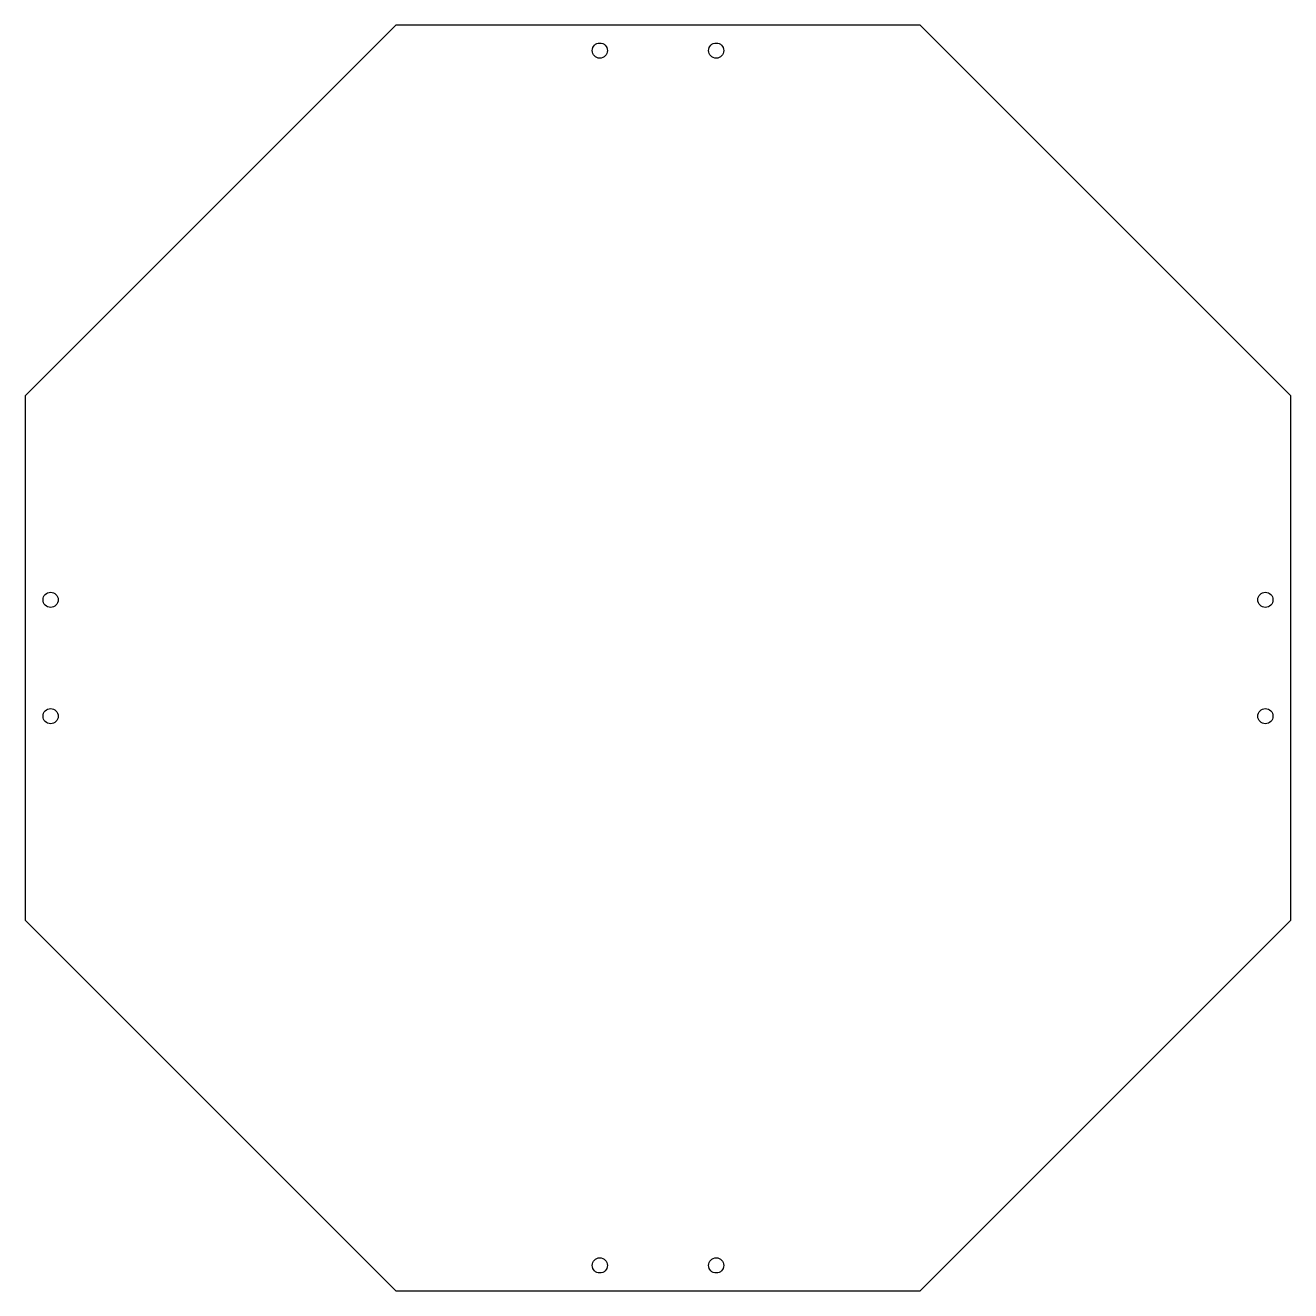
# Model space of a CAD drawing. Header units: millimetres. Extents: x -125 to 125, y -125 to 125.
import ezdxf

# ---------------------------------------------------------------- set-up
doc = ezdxf.new("R2010")
doc.units = ezdxf.units.MM

msp = doc.modelspace()

# ---------------------------------------------------------------- linework, layer by layer
msp.add_lwpolyline([(51.78, -125), (125, -51.78), (125, 51.78), (51.78, 125), (-51.78, 125), (-125, 51.78), (-125, -51.78), (-51.78, -125)], close=True)
for centre in [(-11.5, 120), (11.5, 120), (-120, 11.5), (120, 11.5), (-120, -11.5), (120, -11.5), (-11.5, -120), (11.5, -120)]:
    msp.add_circle(centre, 1.5)

doc.saveas('drawing.dxf')
